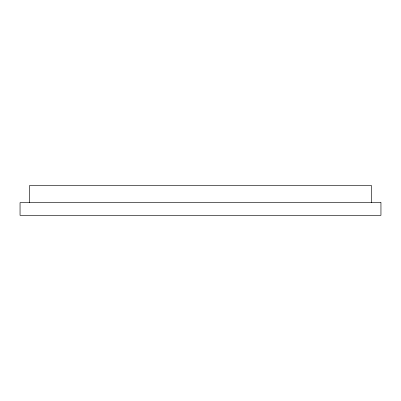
<?xml version="1.0" encoding="UTF-8"?>
<svg xmlns="http://www.w3.org/2000/svg" width="401" height="401" viewBox="0 0 401 401"><rect width="100%" height="100%" fill="white"/><g stroke="black" fill="none" stroke-linecap="round" stroke-linejoin="round"><path stroke-width="0.6" d="M371.607 202.625L371.607 185.638L29.393 185.638L29.393 202.625M380.95 202.625L20.05 202.625L20.05 215.362L380.95 215.362L380.95 202.625"/></g></svg>
